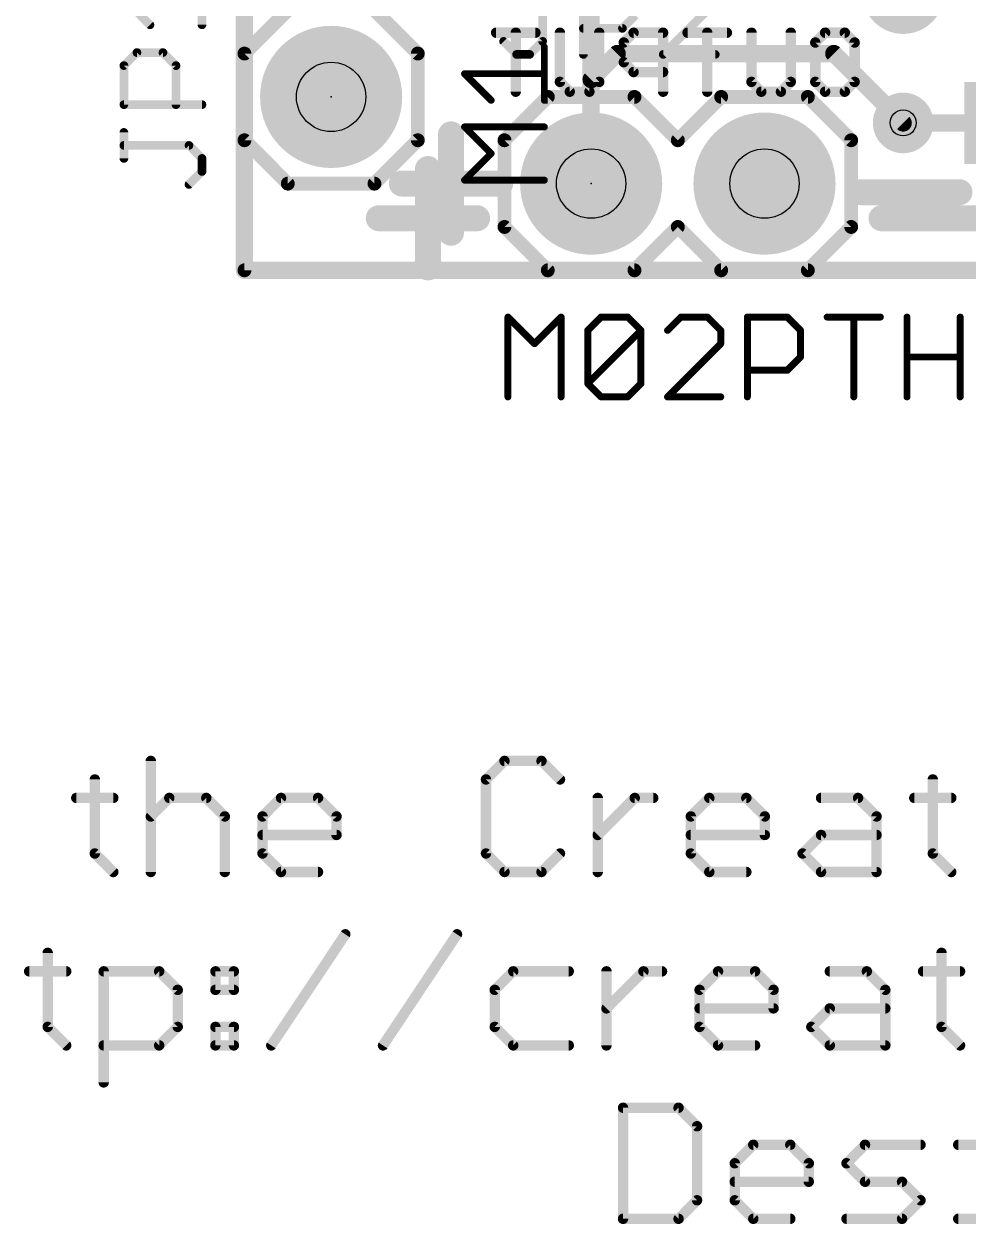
# Model space of a CAD drawing. Extents: x -26 to 81, y -15 to 33.
# Drawn here: x -3.23 to 10.6, y -13.97 to 3.61 of the extents above; entities that cross this region are included whole.
import ezdxf

# ---------------------------------------------------------------- set-up
doc = ezdxf.new("R2010")
doc.units = 0
for name, color, linetype in [('1', 12, 'CONTINUOUS'), ('16', 132, 'CONTINUOUS'), ('17', 110, 'CONTINUOUS'), ('18', 110, 'CONTINUOUS'), ('20', 53, 'CONTINUOUS'), ('21', 53, 'CONTINUOUS'), ('22', 53, 'CONTINUOUS'), ('23', 53, 'CONTINUOUS'), ('25', 253, 'CONTINUOUS'), ('27', 253, 'CONTINUOUS'), ('29', 253, 'CONTINUOUS'), ('30', 253, 'CONTINUOUS'), ('44', 253, 'CONTINUOUS'), ('51', 53, 'CONTINUOUS')]:
    doc.layers.add(name, color=color, linetype=linetype)

# ---------------------------------------------------------------- blocks, each defined once
blk = doc.blocks.new('PIE')
at = {"const_width": 0.5}
blk.add_lwpolyline([(0, -0.25, 1), (0, 0.25, 1), (0, -0.25)], format="xyb", dxfattribs=at)
blk = doc.blocks.new('RECT')
blk.add_solid([(-0.5, -0.5), (0.5, -0.5), (-0.5, 0.5), (0.5, 0.5)])
blk = doc.blocks.new('ROUNDP')
at = {"const_width": 0.5}
blk.add_lwpolyline([(0, -0.25, 1), (0, 0.25, 1), (0, -0.25)], format="xyb", dxfattribs=at)
blk = doc.blocks.new('ROUNDV')
at = {"const_width": 0.5}
blk.add_lwpolyline([(0, -0.25, 1), (0, 0.25, 1), (0, -0.25)], format="xyb", dxfattribs=at)

msp = doc.modelspace()

# ---------------------------------------------------------------- linework, layer by layer
at = {"layer": '1', "const_width": 0.254}
for points in [[(0, 0), (0, 16.256)], [(5.08, 5.0038), (5.08, 1.27)], [(11.175, 2.159), (9.652, 2.159)], [(17.78, 0), (0, 0)]]:
    msp.add_lwpolyline(points, dxfattribs=at)
at = {"layer": '1', "const_width": 0.127}
for points in [[(9.652, 2.2225, 1), (9.652, 2.0955)], [(5.0165, 1.27, 1), (5.1435, 1.27)], [(0, 0.0635, 1), (0, -0.0635)], [(-0.0635, 0, 1), (0.0635, 0)]]:
    msp.add_lwpolyline(points, format="xyb", dxfattribs=at)
at = {"layer": '16', "const_width": 0.254}
for points in [[(0, 0), (0, 16.51)], [(5.461, 3.175), (5.08, 2.794)], [(8.636, 3.175), (5.461, 3.175)], [(9.652, 2.159), (8.636, 3.175)], [(5.08, 2.794), (5.08, 1.27)], [(17.78, 0), (0, 0)]]:
    msp.add_lwpolyline(points, dxfattribs=at)
at = {"layer": '16', "const_width": 0.127}
for points in [[(5.461, 3.2385, 1), (5.461, 3.1115)], [(5.5059, 3.1301, 1), (5.4161, 3.2199)], [(8.6809, 3.2199, 1), (8.5911, 3.1301)], [(8.636, 3.1115, 1), (8.636, 3.2385)], [(5.1435, 2.794, 1), (5.0165, 2.794)], [(5.0351, 2.8389, 1), (5.1249, 2.7491)], [(9.6071, 2.1141, 1), (9.6969, 2.2039)], [(5.0165, 1.27, 1), (5.1435, 1.27)], [(0, 0.0635, 1), (0, -0.0635)], [(-0.0635, 0, 1), (0.0635, 0)]]:
    msp.add_lwpolyline(points, format="xyb", dxfattribs=at)
at = {"layer": '20', "const_width": 0.2032}
for points in [[(0, 33.02), (0, 0)], [(0, 0), (17.78, 0)]]:
    msp.add_lwpolyline(points, dxfattribs=at)
at = {"layer": '20', "const_width": 0.1016}
for points in [[(0, 0.0508, 1), (0, -0.0508)], [(-0.0508, 0, 1), (0.0508, 0)]]:
    msp.add_lwpolyline(points, format="xyb", dxfattribs=at)
at = {"layer": '21'}
for points, const_width in [([(0, 3.175), (0.635, 3.81)], 0.2032), ([(1.905, 3.81), (2.54, 3.175)], 0.2032), ([(0, 1.905), (0, 3.175)], 0.2032), ([(2.54, 3.175), (2.54, 1.905)], 0.2032), ([(4.445, 2.54), (3.81, 1.905)], 0.2032), ([(4.445, 2.54), (5.715, 2.54)], 0.2032), ([(5.715, 2.54), (6.35, 1.905)], 0.2032), ([(6.35, 1.905), (6.985, 2.54)], 0.2032), ([(6.985, 2.54), (8.255, 2.54)], 0.2032), ([(8.255, 2.54), (8.89, 1.905)], 0.2032), ([(0, 1.905), (0.635, 1.27)], 0.2032), ([(1.905, 1.27), (2.54, 1.905)], 0.2032), ([(3.81, 1.905), (3.81, 0.635)], 0.2032), ([(8.89, 1.905), (8.89, 0.635)], 0.2032), ([(2.6888, 1.4832), (2.6888, 0.0426)], 0.381), ([(0.635, 1.27), (1.905, 1.27)], 0.2032), ([(1.9685, 0.7629), (3.4091, 0.7629)], 0.381), ([(9.3345, 0.7629), (10.7751, 0.7629)], 0.381), ([(3.81, 0.635), (4.445, 0)], 0.2032), ([(6.35, 0.635), (5.715, 0)], 0.2032), ([(6.985, 0), (6.35, 0.635)], 0.2032), ([(8.89, 0.635), (8.255, 0)], 0.2032), ([(5.715, 0), (4.445, 0)], 0.2032), ([(8.255, 0), (6.985, 0)], 0.2032)]:
    msp.add_lwpolyline(points, dxfattribs=dict(at, const_width=const_width))
for points, const_width in [([(0.0508, 3.175, 1), (-0.0508, 3.175)], 0.1016), ([(-0.0359, 3.2109, 1), (0.0359, 3.1391)], 0.1016), ([(2.5908, 3.175, 1), (2.4892, 3.175)], 0.1016), ([(2.5041, 3.1391, 1), (2.5759, 3.2109)], 0.1016), ([(4.445, 2.5908, 1), (4.445, 2.4892)], 0.1016), ([(4.4809, 2.5041, 1), (4.4091, 2.5759)], 0.1016), ([(5.7509, 2.5759, 1), (5.6791, 2.5041)], 0.1016), ([(5.715, 2.4892, 1), (5.715, 2.5908)], 0.1016), ([(6.985, 2.5908, 1), (6.985, 2.4892)], 0.1016), ([(7.0209, 2.5041, 1), (6.9491, 2.5759)], 0.1016), ([(8.2909, 2.5759, 1), (8.2191, 2.5041)], 0.1016), ([(8.255, 2.4892, 1), (8.255, 2.5908)], 0.1016), ([(0.0359, 1.9409, 1), (-0.0359, 1.8691)], 0.1016), ([(-0.0508, 1.905, 1), (0.0508, 1.905)], 0.1016), ([(2.4892, 1.905, 1), (2.5908, 1.905)], 0.1016), ([(2.5759, 1.8691, 1), (2.5041, 1.9409)], 0.1016), ([(3.8608, 1.905, 1), (3.7592, 1.905)], 0.1016), ([(3.7741, 1.9409, 1), (3.8459, 1.8691)], 0.1016), ([(6.3141, 1.9409, 1), (6.3859, 1.8691)], 0.1016), ([(6.3141, 1.8691, 1), (6.3859, 1.9409)], 0.1016), ([(8.9408, 1.905, 1), (8.8392, 1.905)], 0.1016), ([(8.8541, 1.8691, 1), (8.9259, 1.9409)], 0.1016), ([(2.784, 1.4832, 1), (2.5935, 1.4832)], 0.1905), ([(0.635, 1.3208, 1), (0.635, 1.2192)], 0.1016), ([(0.5991, 1.2341, 1), (0.6709, 1.3059)], 0.1016), ([(1.8691, 1.3059, 1), (1.9409, 1.2341)], 0.1016), ([(1.905, 1.2192, 1), (1.905, 1.3208)], 0.1016), ([(1.9685, 0.8582, 1), (1.9685, 0.6677)], 0.1905), ([(3.4091, 0.6677, 1), (3.4091, 0.8582)], 0.1905), ([(9.3345, 0.8582, 1), (9.3345, 0.6677)], 0.1905), ([(3.8459, 0.6709, 1), (3.7741, 0.5991)], 0.1016), ([(6.3859, 0.6709, 1), (6.3141, 0.5991)], 0.1016), ([(6.3859, 0.5991, 1), (6.3141, 0.6709)], 0.1016), ([(8.9259, 0.5991, 1), (8.8541, 0.6709)], 0.1016), ([(3.7592, 0.635, 1), (3.8608, 0.635)], 0.1016), ([(8.8392, 0.635, 1), (8.9408, 0.635)], 0.1016), ([(2.5935, 0.0426, 1), (2.784, 0.0426)], 0.1905), ([(4.445, 0.0508, 1), (4.445, -0.0508)], 0.1016), ([(4.4091, -0.0359, 1), (4.4809, 0.0359)], 0.1016), ([(5.6791, 0.0359, 1), (5.7509, -0.0359)], 0.1016), ([(5.715, -0.0508, 1), (5.715, 0.0508)], 0.1016), ([(6.985, 0.0508, 1), (6.985, -0.0508)], 0.1016), ([(6.9491, -0.0359, 1), (7.0209, 0.0359)], 0.1016), ([(8.2191, 0.0359, 1), (8.2909, -0.0359)], 0.1016), ([(8.255, -0.0508, 1), (8.255, 0.0508)], 0.1016)]:
    msp.add_lwpolyline(points, format="xyb", dxfattribs=dict(at, const_width=const_width))
at = {"layer": '22'}
for points, const_width in [([(4.2632, 3.4805), (3.687, 3.4805)], 0.1524), ([(3.9751, 2.6162), (3.9751, 3.4805)], 0.1524), ([(4.6225, 2.7603), (4.6225, 3.4805)], 0.1524), ([(5.1987, 3.4805), (5.1987, 2.7603)], 0.1524), ([(5.7021, 3.4805), (5.558, 3.3365)], 0.1524), ([(6.1342, 3.4805), (5.7021, 3.4805)], 0.1524), ([(6.1342, 2.6162), (6.1342, 3.4805)], 0.1524), ([(7.0698, 3.4805), (6.4935, 3.4805)], 0.1524), ([(6.7816, 2.6162), (6.7816, 3.4805)], 0.1524), ([(7.4291, 2.7603), (7.4291, 3.4805)], 0.1524), ([(8.0053, 3.4805), (8.0053, 2.7603)], 0.1524), ([(8.3646, 3.3365), (8.5086, 3.4805)], 0.1524), ([(8.5086, 3.4805), (8.7967, 3.4805)], 0.1524), ([(8.7967, 3.4805), (8.9408, 3.3365)], 0.1524), ([(5.558, 3.3365), (5.558, 3.0484)], 0.1524), ([(8.3646, 2.7603), (8.3646, 3.3365)], 0.1524), ([(8.9408, 3.3365), (8.9408, 2.7603)], 0.1524), ([(5.558, 3.0484), (5.7021, 2.9043)], 0.1524), ([(4.7666, 2.6162), (4.6225, 2.7603)], 0.1524), ([(5.1987, 2.7603), (5.0547, 2.6162)], 0.1524), ([(5.7021, 2.9043), (6.1342, 2.9043)], 0.1524), ([(7.5731, 2.6162), (7.4291, 2.7603)], 0.1524), ([(8.0053, 2.7603), (7.8612, 2.6162)], 0.1524), ([(8.5086, 2.6162), (8.3646, 2.7603)], 0.1524), ([(8.9408, 2.7603), (8.7967, 2.6162)], 0.1524), ([(5.0547, 2.6162), (4.7666, 2.6162)], 0.1524), ([(7.8612, 2.6162), (7.5731, 2.6162)], 0.1524), ([(8.7967, 2.6162), (8.5086, 2.6162)], 0.1524), ([(3.0262, 1.9912), (3.0262, 0.5506)], 0.381), ([(3.7465, 1.2709), (2.3059, 1.2709)], 0.381), ([(10.4775, 1.1439), (9.0369, 1.1439)], 0.381)]:
    msp.add_lwpolyline(points, dxfattribs=dict(at, const_width=const_width))
for points, const_width in [([(3.687, 3.5186, 1), (3.687, 3.4424)], 0.0762), ([(4.0132, 3.4805, 1), (3.937, 3.4805)], 0.0762), ([(4.2632, 3.4424, 1), (4.2632, 3.5186)], 0.0762), ([(4.6606, 3.4805, 1), (4.5844, 3.4805)], 0.0762), ([(5.2368, 3.4805, 1), (5.1606, 3.4805)], 0.0762), ([(5.7021, 3.5186, 1), (5.7021, 3.4424)], 0.0762), ([(5.729, 3.4536, 1), (5.6751, 3.5075)], 0.0762), ([(6.1723, 3.4805, 1), (6.0961, 3.4805)], 0.0762), ([(6.1342, 3.4424, 1), (6.1342, 3.5186)], 0.0762), ([(6.4935, 3.5186, 1), (6.4935, 3.4424)], 0.0762), ([(6.8197, 3.4805, 1), (6.7435, 3.4805)], 0.0762), ([(7.0698, 3.4424, 1), (7.0698, 3.5186)], 0.0762), ([(7.4672, 3.4805, 1), (7.391, 3.4805)], 0.0762), ([(8.0434, 3.4805, 1), (7.9672, 3.4805)], 0.0762), ([(8.5086, 3.5186, 1), (8.5086, 3.4424)], 0.0762), ([(8.5356, 3.4536, 1), (8.4817, 3.5075)], 0.0762), ([(8.8237, 3.5075, 1), (8.7698, 3.4536)], 0.0762), ([(8.7967, 3.4424, 1), (8.7967, 3.5186)], 0.0762), ([(5.5961, 3.3365, 1), (5.5199, 3.3365)], 0.0762), ([(5.5311, 3.3634, 1), (5.585, 3.3095)], 0.0762), ([(8.3376, 3.3634, 1), (8.3915, 3.3095)], 0.0762), ([(8.4027, 3.3365, 1), (8.3265, 3.3365)], 0.0762), ([(8.9789, 3.3365, 1), (8.9027, 3.3365)], 0.0762), ([(8.9139, 3.3095, 1), (8.9677, 3.3634)], 0.0762), ([(5.585, 3.0753, 1), (5.5311, 3.0214)], 0.0762), ([(5.5199, 3.0484, 1), (5.5961, 3.0484)], 0.0762), ([(4.6494, 2.7872, 1), (4.5956, 2.7333)], 0.0762), ([(5.2257, 2.7333, 1), (5.1718, 2.7872)], 0.0762), ([(5.7021, 2.9424, 1), (5.7021, 2.8662)], 0.0762), ([(5.6751, 2.8774, 1), (5.729, 2.9313)], 0.0762), ([(6.1342, 2.8662, 1), (6.1342, 2.9424)], 0.0762), ([(7.456, 2.7872, 1), (7.4021, 2.7333)], 0.0762), ([(8.0322, 2.7333, 1), (7.9783, 2.7872)], 0.0762), ([(8.3915, 2.7872, 1), (8.3376, 2.7333)], 0.0762), ([(8.9677, 2.7333, 1), (8.9139, 2.7872)], 0.0762), ([(3.937, 2.6162, 1), (4.0132, 2.6162)], 0.0762), ([(4.5844, 2.7603, 1), (4.6606, 2.7603)], 0.0762), ([(4.7666, 2.6543, 1), (4.7666, 2.5781)], 0.0762), ([(4.7396, 2.5893, 1), (4.7935, 2.6431)], 0.0762), ([(5.0277, 2.6431, 1), (5.0816, 2.5893)], 0.0762), ([(5.0547, 2.5781, 1), (5.0547, 2.6543)], 0.0762), ([(5.1606, 2.7603, 1), (5.2368, 2.7603)], 0.0762), ([(6.0961, 2.6162, 1), (6.1723, 2.6162)], 0.0762), ([(6.7435, 2.6162, 1), (6.8197, 2.6162)], 0.0762), ([(7.391, 2.7603, 1), (7.4672, 2.7603)], 0.0762), ([(7.5731, 2.6543, 1), (7.5731, 2.5781)], 0.0762), ([(7.5462, 2.5893, 1), (7.6001, 2.6431)], 0.0762), ([(7.8343, 2.6431, 1), (7.8882, 2.5893)], 0.0762), ([(7.8612, 2.5781, 1), (7.8612, 2.6543)], 0.0762), ([(7.9672, 2.7603, 1), (8.0434, 2.7603)], 0.0762), ([(8.3265, 2.7603, 1), (8.4027, 2.7603)], 0.0762), ([(8.5086, 2.6543, 1), (8.5086, 2.5781)], 0.0762), ([(8.4817, 2.5893, 1), (8.5356, 2.6431)], 0.0762), ([(8.7698, 2.6431, 1), (8.8237, 2.5893)], 0.0762), ([(8.7967, 2.5781, 1), (8.7967, 2.6543)], 0.0762), ([(8.9027, 2.7603, 1), (8.9789, 2.7603)], 0.0762), ([(3.1215, 1.9912, 1), (2.931, 1.9912)], 0.1905), ([(2.3059, 1.3662, 1), (2.3059, 1.1757)], 0.1905), ([(3.7465, 1.1757, 1), (3.7465, 1.3662)], 0.1905), ([(9.0369, 1.2392, 1), (9.0369, 1.0487)], 0.1905), ([(10.4775, 1.0487, 1), (10.4775, 1.2392)], 0.1905), ([(2.931, 0.5506, 1), (3.1215, 0.5506)], 0.1905)]:
    msp.add_lwpolyline(points, format="xyb", dxfattribs=dict(at, const_width=const_width))
at = {"layer": '23'}
for p in [(1.27, 2.54), (5.08, 1.27)]:
    msp.add_point(p, dxfattribs=at)
at = {"layer": '25', "const_width": 0.127}
for points in [[(-0.6223, 3.5961), (-0.6223, 4.3587)], [(4.3693, 3.353), (4.3693, 4.3063)], [(4.9667, 3.1623), (4.9667, 4.3063)], [(-1.385, 3.5961), (-1.7663, 3.9774)], [(6.1361, 3.1623), (6.8987, 3.925)], [(5.7293, 3.7343), (5.5387, 3.5436)], [(5.5387, 3.5436), (4.9667, 3.5436)], [(3.7973, 3.353), (3.988, 3.1623)], [(4.1786, 3.1623), (4.3693, 3.353)], [(-1.7663, 2.9987), (-1.5756, 3.1893)], [(-1.5756, 3.1893), (-1.1943, 3.1893)], [(-1.1943, 3.1893), (-1.0036, 2.9987)], [(3.988, 3.1623), (4.1786, 3.1623)], [(6.8987, 3.1623), (6.1361, 3.1623)], [(-1.7663, 2.4267), (-1.7663, 2.9987)], [(-1.0036, 2.9987), (-1.0036, 2.4267)], [(-0.6223, 2.4267), (-1.7663, 2.4267)], [(-1.7663, 1.6386), (-1.7663, 2.02)], [(-0.813, 1.8293), (-1.7663, 1.8293)], [(-0.6223, 1.6386), (-0.813, 1.8293)], [(-0.6223, 1.448), (-0.6223, 1.6386)], [(-0.813, 1.2573), (-0.6223, 1.448)]]:
    msp.add_lwpolyline(points, dxfattribs=at)
at = {"layer": '25', "const_width": 0.0635}
for points in [[(-1.4074, 3.5736, 1), (-1.3625, 3.6185)], [(-0.6541, 3.5961, 1), (-0.5906, 3.5961)], [(4.9667, 3.5754, 1), (4.9667, 3.5119)], [(5.5162, 3.5661, 1), (5.5611, 3.5212)], [(5.5387, 3.5119, 1), (5.5387, 3.5754)], [(3.8198, 3.3754, 1), (3.7748, 3.3305)], [(4.3375, 3.353, 1), (4.401, 3.353)], [(4.3917, 3.3305, 1), (4.3468, 3.3754)], [(-1.5756, 3.2211, 1), (-1.5756, 3.1576)], [(-1.5532, 3.1669, 1), (-1.5981, 3.2118)], [(-1.1718, 3.2118, 1), (-1.2167, 3.1669)], [(-1.1943, 3.1576, 1), (-1.1943, 3.2211)], [(3.988, 3.1941, 1), (3.988, 3.1305)], [(3.9655, 3.1398, 1), (4.0104, 3.1848)], [(4.1562, 3.1848, 1), (4.2011, 3.1398)], [(4.1786, 3.1305, 1), (4.1786, 3.1941)], [(4.9349, 3.1623, 1), (4.9984, 3.1623)], [(6.1136, 3.1848, 1), (6.1585, 3.1398)], [(6.1361, 3.1941, 1), (6.1361, 3.1305)], [(6.8987, 3.1305, 1), (6.8987, 3.1941)], [(-1.7345, 2.9987, 1), (-1.798, 2.9987)], [(-1.7887, 3.0211, 1), (-1.7438, 2.9762)], [(-0.9719, 2.9987, 1), (-1.0354, 2.9987)], [(-1.0261, 2.9762, 1), (-0.9812, 3.0211)], [(-1.7663, 2.4584, 1), (-1.7663, 2.3949)], [(-0.6223, 2.3949, 1), (-0.6223, 2.4584)], [(-1.798, 2.4267, 1), (-1.7345, 2.4267)], [(-1.0354, 2.4267, 1), (-0.9719, 2.4267)], [(-1.7345, 2.02, 1), (-1.798, 2.02)], [(-1.7663, 1.861, 1), (-1.7663, 1.7975)], [(-0.7905, 1.8517, 1), (-0.8354, 1.8068)], [(-0.813, 1.7975, 1), (-0.813, 1.861)], [(-1.798, 1.6386, 1), (-1.7345, 1.6386)], [(-0.5906, 1.6386, 1), (-0.6541, 1.6386)], [(-0.6448, 1.6162, 1), (-0.5998, 1.6611)], [(-0.6541, 1.448, 1), (-0.5906, 1.448)], [(-0.5998, 1.4255, 1), (-0.6448, 1.4704)], [(-0.8354, 1.2798, 1), (-0.7905, 1.2348)]]:
    msp.add_lwpolyline(points, format="xyb", dxfattribs=at)
at = {"layer": '27', "const_width": 0.1016}
for points in [[(4.3942, 2.4902), (4.3942, 3.2698)], [(3.6146, 2.4902), (3.2248, 2.88)], [(3.2248, 2.88), (4.3942, 2.88)], [(3.6146, 1.7106), (3.2248, 2.1004)], [(3.2248, 2.1004), (4.3942, 2.1004)], [(3.2248, 1.3208), (3.6146, 1.7106)], [(4.3942, 1.3208), (3.2248, 1.3208)], [(3.8608, -1.8542), (3.8608, -0.6848)], [(3.8608, -0.6848), (4.2506, -1.0746)], [(4.2506, -1.0746), (4.6404, -0.6848)], [(4.6404, -0.6848), (4.6404, -1.8542)], [(5.0302, -0.8797), (5.2251, -0.6848)], [(5.2251, -0.6848), (5.6149, -0.6848)], [(5.6149, -0.6848), (5.8098, -0.8797)], [(6.3945, -0.6848), (6.1996, -0.8797)], [(6.7843, -0.6848), (6.3945, -0.6848)], [(6.9792, -0.8797), (6.7843, -0.6848)], [(7.369, -1.8542), (7.369, -0.6848)], [(7.369, -0.6848), (7.9537, -0.6848)], [(7.9537, -0.6848), (8.1486, -0.8797)], [(8.5384, -0.6848), (9.318, -0.6848)], [(8.9282, -1.8542), (8.9282, -0.6848)], [(9.7078, -1.8542), (9.7078, -0.6848)], [(10.4874, -0.6848), (10.4874, -1.8542)], [(5.0302, -1.6593), (5.0302, -0.8797)], [(5.0302, -1.6593), (5.8098, -0.8797)], [(5.8098, -0.8797), (5.8098, -1.6593)], [(6.9792, -1.0746), (6.9792, -0.8797)], [(8.1486, -0.8797), (8.1486, -1.2695)], [(6.1996, -1.8542), (6.9792, -1.0746)], [(8.1486, -1.2695), (7.9537, -1.4644)], [(9.7078, -1.2695), (10.4874, -1.2695)], [(7.9537, -1.4644), (7.369, -1.4644)], [(5.2251, -1.8542), (5.0302, -1.6593)], [(5.8098, -1.6593), (5.6149, -1.8542)], [(5.6149, -1.8542), (5.2251, -1.8542)], [(6.9792, -1.8542), (6.1996, -1.8542)]]:
    msp.add_lwpolyline(points, dxfattribs=at)
at = {"layer": '27', "const_width": 0.0508}
for points in [[(4.4196, 3.2698, 1), (4.3688, 3.2698)], [(3.2428, 2.898, 1), (3.2068, 2.862)], [(3.2248, 2.9054, 1), (3.2248, 2.8546)], [(4.3942, 2.8546, 1), (4.3942, 2.9054)], [(3.5966, 2.4722, 1), (3.6326, 2.5082)], [(4.3688, 2.4902, 1), (4.4196, 2.4902)], [(3.2428, 2.1184, 1), (3.2068, 2.0824)], [(3.2248, 2.1258, 1), (3.2248, 2.075)], [(4.3942, 2.075, 1), (4.3942, 2.1258)], [(3.6326, 1.6926, 1), (3.5966, 1.7286)], [(3.5966, 1.6926, 1), (3.6326, 1.7286)], [(3.2068, 1.3388, 1), (3.2428, 1.3028)], [(3.2248, 1.3462, 1), (3.2248, 1.2954)], [(4.3942, 1.2954, 1), (4.3942, 1.3462)], [(3.8788, -0.6668, 1), (3.8428, -0.7028)], [(3.8862, -0.6848, 1), (3.8354, -0.6848)], [(4.6658, -0.6848, 1), (4.615, -0.6848)], [(4.6584, -0.7028, 1), (4.6224, -0.6668)], [(5.2251, -0.6594, 1), (5.2251, -0.7102)], [(5.2431, -0.7028, 1), (5.2071, -0.6668)], [(5.6329, -0.6668, 1), (5.5969, -0.7028)], [(5.6149, -0.7102, 1), (5.6149, -0.6594)], [(6.3945, -0.6594, 1), (6.3945, -0.7102)], [(6.4125, -0.7028, 1), (6.3765, -0.6668)], [(6.8023, -0.6668, 1), (6.7663, -0.7028)], [(6.7843, -0.7102, 1), (6.7843, -0.6594)], [(7.3944, -0.6848, 1), (7.3436, -0.6848)], [(7.369, -0.6594, 1), (7.369, -0.7102)], [(7.9716, -0.6668, 1), (7.9357, -0.7028)], [(7.9537, -0.7102, 1), (7.9537, -0.6594)], [(8.5384, -0.6594, 1), (8.5384, -0.7102)], [(8.9536, -0.6848, 1), (8.9028, -0.6848)], [(9.318, -0.7102, 1), (9.318, -0.6594)], [(9.7332, -0.6848, 1), (9.6824, -0.6848)], [(10.5128, -0.6848, 1), (10.462, -0.6848)], [(5.0122, -0.8617, 1), (5.0482, -0.8977)], [(5.0556, -0.8797, 1), (5.0048, -0.8797)], [(5.8352, -0.8797, 1), (5.7844, -0.8797)], [(5.8278, -0.8977, 1), (5.7918, -0.8617)], [(5.7918, -0.8977, 1), (5.8278, -0.8617)], [(6.1816, -0.8617, 1), (6.2176, -0.8977)], [(7.0046, -0.8797, 1), (6.9538, -0.8797)], [(6.9612, -0.8977, 1), (6.9972, -0.8617)], [(8.174, -0.8797, 1), (8.1232, -0.8797)], [(8.1306, -0.8977, 1), (8.1665, -0.8617)], [(4.2326, -1.0566, 1), (4.2686, -1.0926)], [(4.2326, -1.0926, 1), (4.2686, -1.0566)], [(6.9538, -1.0746, 1), (7.0046, -1.0746)], [(6.9972, -1.0926, 1), (6.9612, -1.0566)], [(8.1665, -1.2875, 1), (8.1306, -1.2515)], [(9.7078, -1.2441, 1), (9.7078, -1.2949)], [(10.4874, -1.2949, 1), (10.4874, -1.2441)], [(8.1232, -1.2695, 1), (8.174, -1.2695)], [(7.369, -1.439, 1), (7.369, -1.4898)], [(7.9357, -1.4464, 1), (7.9716, -1.4824)], [(7.9537, -1.4898, 1), (7.9537, -1.439)], [(5.0482, -1.6413, 1), (5.0122, -1.6773)], [(5.0122, -1.6413, 1), (5.0482, -1.6773)], [(5.0048, -1.6593, 1), (5.0556, -1.6593)], [(5.7844, -1.6593, 1), (5.8352, -1.6593)], [(5.8278, -1.6773, 1), (5.7918, -1.6413)], [(3.8354, -1.8542, 1), (3.8862, -1.8542)], [(4.615, -1.8542, 1), (4.6658, -1.8542)], [(5.2251, -1.8288, 1), (5.2251, -1.8796)], [(5.2071, -1.8722, 1), (5.2431, -1.8362)], [(5.5969, -1.8362, 1), (5.6329, -1.8722)], [(5.6149, -1.8796, 1), (5.6149, -1.8288)], [(6.1816, -1.8362, 1), (6.2176, -1.8722)], [(6.1996, -1.8288, 1), (6.1996, -1.8796)], [(6.9792, -1.8796, 1), (6.9792, -1.8288)], [(7.3436, -1.8542, 1), (7.3944, -1.8542)], [(8.9028, -1.8542, 1), (8.9536, -1.8542)], [(9.6824, -1.8542, 1), (9.7332, -1.8542)], [(10.462, -1.8542, 1), (10.5128, -1.8542)]]:
    msp.add_lwpolyline(points, format="xyb", dxfattribs=at)
at = {"layer": '44'}
for centre, radius in [((1.27, 2.54), 0.508), ((9.652, 2.159), 0.1905), ((5.08, 1.27), 0.508), ((7.62, 1.27), 0.508)]:
    msp.add_circle(centre, radius, dxfattribs=at)
at = {"layer": '51', "const_width": 0.1524}
for points in [[(-1.3725, -7.1868), (-1.3725, -8.8138)], [(3.8101, -7.1868), (3.5389, -7.458)], [(4.3524, -7.1868), (3.8101, -7.1868)], [(4.6236, -7.458), (4.3524, -7.1868)], [(-2.1928, -7.458), (-2.1928, -8.5426)], [(3.5389, -7.458), (3.5389, -8.5426)], [(10.0859, -7.458), (10.0859, -8.5426)], [(-2.464, -7.7291), (-1.9217, -7.7291)], [(-1.3725, -8.0003), (-1.1014, -7.7291)], [(-1.1014, -7.7291), (-0.559, -7.7291)], [(-0.559, -7.7291), (-0.2879, -8.0003)], [(0.2646, -8.0003), (0.5358, -7.7291)], [(0.5358, -7.7291), (1.0781, -7.7291)], [(1.0781, -7.7291), (1.3493, -8.0003)], [(5.1761, -8.8138), (5.1761, -7.7291)], [(5.1761, -8.2715), (5.7184, -7.7291)], [(5.7184, -7.7291), (5.9896, -7.7291)], [(6.5404, -8.0003), (6.8115, -7.7291)], [(6.8115, -7.7291), (7.3539, -7.7291)], [(7.3539, -7.7291), (7.625, -8.0003)], [(8.4487, -7.7291), (8.991, -7.7291)], [(8.991, -7.7291), (9.2622, -8.0003)], [(9.8147, -7.7291), (10.357, -7.7291)], [(-0.2879, -8.0003), (-0.2879, -8.8138)], [(0.2646, -8.5426), (0.2646, -8.0003)], [(1.3493, -8.0003), (1.3493, -8.2715)], [(6.5404, -8.5426), (6.5404, -8.0003)], [(7.625, -8.0003), (7.625, -8.2715)], [(9.2622, -8.0003), (9.2622, -8.8138)], [(1.3493, -8.2715), (0.2646, -8.2715)], [(7.625, -8.2715), (6.5404, -8.2715)], [(8.1775, -8.5426), (8.4487, -8.2715)], [(8.4487, -8.2715), (9.2622, -8.2715)], [(-2.1928, -8.5426), (-1.9217, -8.8138)], [(0.5358, -8.8138), (0.2646, -8.5426)], [(3.5389, -8.5426), (3.8101, -8.8138)], [(4.3524, -8.8138), (4.6236, -8.5426)], [(6.8115, -8.8138), (6.5404, -8.5426)], [(8.4487, -8.8138), (8.1775, -8.5426)], [(10.0859, -8.5426), (10.357, -8.8138)], [(1.0781, -8.8138), (0.5358, -8.8138)], [(3.8101, -8.8138), (4.3524, -8.8138)], [(7.3539, -8.8138), (6.8115, -8.8138)], [(9.2622, -8.8138), (8.4487, -8.8138)], [(0.393, -11.3538), (1.4777, -9.7268)], [(2.0302, -11.3538), (3.1148, -9.7268)], [(-2.883, -9.998), (-2.883, -11.0826)], [(10.2143, -9.998), (10.2143, -11.0826)], [(-3.1542, -10.2691), (-2.6118, -10.2691)], [(-2.0627, -11.8961), (-2.0627, -10.2691)], [(-2.0627, -10.2691), (-1.2492, -10.2691)], [(-1.2492, -10.2691), (-0.9781, -10.5403)], [(-0.4256, -10.2691), (-0.1544, -10.2691)], [(-0.4256, -10.5403), (-0.4256, -10.2691)], [(-0.1544, -10.2691), (-0.1544, -10.5403)], [(3.9385, -10.2691), (3.6673, -10.5403)], [(4.752, -10.2691), (3.9385, -10.2691)], [(5.3045, -11.3538), (5.3045, -10.2691)], [(5.3045, -10.8115), (5.8468, -10.2691)], [(5.8468, -10.2691), (6.118, -10.2691)], [(6.6688, -10.5403), (6.94, -10.2691)], [(6.94, -10.2691), (7.4823, -10.2691)], [(7.4823, -10.2691), (7.7534, -10.5403)], [(8.5771, -10.2691), (9.1194, -10.2691)], [(9.1194, -10.2691), (9.3906, -10.5403)], [(9.9431, -10.2691), (10.4854, -10.2691)], [(-0.9781, -10.5403), (-0.9781, -11.0826)], [(-0.1544, -10.5403), (-0.4256, -10.5403)], [(3.6673, -10.5403), (3.6673, -11.0826)], [(6.6688, -11.0826), (6.6688, -10.5403)], [(7.7534, -10.5403), (7.7534, -10.8115)], [(9.3906, -10.5403), (9.3906, -11.3538)], [(7.7534, -10.8115), (6.6688, -10.8115)], [(8.3059, -11.0826), (8.5771, -10.8115)], [(8.5771, -10.8115), (9.3906, -10.8115)], [(-2.883, -11.0826), (-2.6118, -11.3538)], [(-0.9781, -11.0826), (-1.2492, -11.3538)], [(-0.4256, -11.0826), (-0.1544, -11.0826)], [(-0.4256, -11.3538), (-0.4256, -11.0826)], [(-0.1544, -11.0826), (-0.1544, -11.3538)], [(3.6673, -11.0826), (3.9385, -11.3538)], [(6.94, -11.3538), (6.6688, -11.0826)], [(8.5771, -11.3538), (8.3059, -11.0826)], [(10.2143, -11.0826), (10.4854, -11.3538)], [(-1.2492, -11.3538), (-2.0627, -11.3538)], [(-0.1544, -11.3538), (-0.4256, -11.3538)], [(3.9385, -11.3538), (4.752, -11.3538)], [(7.4823, -11.3538), (6.94, -11.3538)], [(9.3906, -11.3538), (8.5771, -11.3538)], [(5.5473, -12.2668), (5.5473, -13.8938)], [(6.3608, -12.2668), (5.5473, -12.2668)], [(6.6319, -12.538), (6.3608, -12.2668)], [(6.6319, -13.6226), (6.6319, -12.538)], [(7.1844, -13.0803), (7.4556, -12.8091)], [(7.4556, -12.8091), (7.9979, -12.8091)], [(7.9979, -12.8091), (8.2691, -13.0803)], [(8.8216, -13.0803), (9.0927, -12.8091)], [(9.0927, -12.8091), (9.9062, -12.8091)], [(10.4587, -12.8091), (10.7299, -12.8091)], [(7.1844, -13.6226), (7.1844, -13.0803)], [(8.2691, -13.0803), (8.2691, -13.3515)], [(9.0927, -13.3515), (8.8216, -13.0803)], [(8.2691, -13.3515), (7.1844, -13.3515)], [(9.6351, -13.3515), (9.0927, -13.3515)], [(9.9062, -13.6226), (9.6351, -13.3515)], [(6.3608, -13.8938), (6.6319, -13.6226)], [(7.4556, -13.8938), (7.1844, -13.6226)], [(9.6351, -13.8938), (9.9062, -13.6226)], [(5.5473, -13.8938), (6.3608, -13.8938)], [(7.9979, -13.8938), (7.4556, -13.8938)], [(8.8216, -13.8938), (9.6351, -13.8938)], [(10.4587, -13.8938), (11.0011, -13.8938)]]:
    msp.add_lwpolyline(points, dxfattribs=at)
at = {"layer": '51', "const_width": 0.0762}
for points in [[(-1.3344, -7.1868, 1), (-1.4106, -7.1868)], [(3.8101, -7.1487, 1), (3.8101, -7.2249)], [(3.837, -7.2138, 1), (3.7831, -7.1599)], [(4.3794, -7.1599, 1), (4.3255, -7.2138)], [(4.3524, -7.2249, 1), (4.3524, -7.1487)], [(-2.1547, -7.458, 1), (-2.2309, -7.458)], [(3.577, -7.458, 1), (3.5008, -7.458)], [(10.124, -7.458, 1), (10.0478, -7.458)], [(3.512, -7.431, 1), (3.5659, -7.4849)], [(4.5966, -7.4849, 1), (4.6505, -7.431)], [(-2.464, -7.691, 1), (-2.464, -7.7672)], [(-1.9217, -7.7672, 1), (-1.9217, -7.691)], [(-1.1014, -7.691, 1), (-1.1014, -7.7672)], [(-1.0744, -7.7561, 1), (-1.1283, -7.7022)], [(-0.5321, -7.7022, 1), (-0.586, -7.7561)], [(-0.559, -7.7672, 1), (-0.559, -7.691)], [(0.5358, -7.691, 1), (0.5358, -7.7672)], [(0.5627, -7.7561, 1), (0.5088, -7.7022)], [(1.1051, -7.7022, 1), (1.0512, -7.7561)], [(1.0781, -7.7672, 1), (1.0781, -7.691)], [(5.2142, -7.7291, 1), (5.138, -7.7291)], [(5.7184, -7.691, 1), (5.7184, -7.7672)], [(5.7454, -7.7561, 1), (5.6915, -7.7022)], [(5.9896, -7.7672, 1), (5.9896, -7.691)], [(6.8115, -7.691, 1), (6.8115, -7.7672)], [(6.8385, -7.7561, 1), (6.7846, -7.7022)], [(7.3808, -7.7022, 1), (7.3269, -7.7561)], [(7.3539, -7.7672, 1), (7.3539, -7.691)], [(8.4487, -7.691, 1), (8.4487, -7.7672)], [(9.018, -7.7022, 1), (8.9641, -7.7561)], [(8.991, -7.7672, 1), (8.991, -7.691)], [(9.8147, -7.691, 1), (9.8147, -7.7672)], [(10.357, -7.7672, 1), (10.357, -7.691)], [(-1.3995, -7.9734, 1), (-1.3456, -8.0272)], [(-0.2498, -8.0003, 1), (-0.326, -8.0003)], [(-0.3148, -8.0272, 1), (-0.2609, -7.9734)], [(0.3027, -8.0003, 1), (0.2265, -8.0003)], [(0.2377, -7.9734, 1), (0.2916, -8.0272)], [(1.3874, -8.0003, 1), (1.3112, -8.0003)], [(1.3223, -8.0272, 1), (1.3762, -7.9734)], [(6.5785, -8.0003, 1), (6.5023, -8.0003)], [(6.5134, -7.9734, 1), (6.5673, -8.0272)], [(7.6631, -8.0003, 1), (7.5869, -8.0003)], [(7.5981, -8.0272, 1), (7.652, -7.9734)], [(9.3003, -8.0003, 1), (9.2241, -8.0003)], [(9.2353, -8.0272, 1), (9.2891, -7.9734)], [(0.2646, -8.2334, 1), (0.2646, -8.3096)], [(1.3112, -8.2715, 1), (1.3874, -8.2715)], [(1.3493, -8.3096, 1), (1.3493, -8.2334)], [(5.1491, -8.2445, 1), (5.203, -8.2984)], [(6.5404, -8.2334, 1), (6.5404, -8.3096)], [(7.5869, -8.2715, 1), (7.6631, -8.2715)], [(7.625, -8.3096, 1), (7.625, -8.2334)], [(8.4487, -8.2334, 1), (8.4487, -8.3096)], [(8.4756, -8.2984, 1), (8.4218, -8.2445)], [(9.2622, -8.3096, 1), (9.2622, -8.2334)], [(-2.1659, -8.5157, 1), (-2.2198, -8.5696)], [(-2.2309, -8.5426, 1), (-2.1547, -8.5426)], [(0.2916, -8.5157, 1), (0.2377, -8.5696)], [(0.2265, -8.5426, 1), (0.3027, -8.5426)], [(3.5659, -8.5157, 1), (3.512, -8.5696)], [(3.5008, -8.5426, 1), (3.577, -8.5426)], [(4.6505, -8.5696, 1), (4.5966, -8.5157)], [(6.5673, -8.5157, 1), (6.5134, -8.5696)], [(6.5023, -8.5426, 1), (6.5785, -8.5426)], [(8.2045, -8.5157, 1), (8.1506, -8.5696)], [(8.1506, -8.5157, 1), (8.2045, -8.5696)], [(10.1128, -8.5157, 1), (10.0589, -8.5696)], [(10.0478, -8.5426, 1), (10.124, -8.5426)], [(-1.9486, -8.8407, 1), (-1.8947, -8.7869)], [(-1.4106, -8.8138, 1), (-1.3344, -8.8138)], [(-0.326, -8.8138, 1), (-0.2498, -8.8138)], [(0.5358, -8.7757, 1), (0.5358, -8.8519)], [(0.5088, -8.8407, 1), (0.5627, -8.7869)], [(1.0781, -8.8519, 1), (1.0781, -8.7757)], [(3.8101, -8.7757, 1), (3.8101, -8.8519)], [(3.7831, -8.8407, 1), (3.837, -8.7869)], [(4.3255, -8.7869, 1), (4.3794, -8.8407)], [(4.3524, -8.8519, 1), (4.3524, -8.7757)], [(5.138, -8.8138, 1), (5.2142, -8.8138)], [(6.8115, -8.7757, 1), (6.8115, -8.8519)], [(6.7846, -8.8407, 1), (6.8385, -8.7869)], [(7.3539, -8.8519, 1), (7.3539, -8.7757)], [(8.4487, -8.7757, 1), (8.4487, -8.8519)], [(8.4218, -8.8407, 1), (8.4756, -8.7869)], [(9.2241, -8.8138, 1), (9.3003, -8.8138)], [(9.2622, -8.8519, 1), (9.2622, -8.7757)], [(10.3301, -8.8407, 1), (10.384, -8.7869)], [(1.5094, -9.7479, 1), (1.446, -9.7057)], [(3.1465, -9.7479, 1), (3.0831, -9.7057)], [(-2.8449, -9.998, 1), (-2.9211, -9.998)], [(10.2524, -9.998, 1), (10.1762, -9.998)], [(-3.1542, -10.231, 1), (-3.1542, -10.3072)], [(-2.6118, -10.3072, 1), (-2.6118, -10.231)], [(-2.0246, -10.2691, 1), (-2.1008, -10.2691)], [(-2.0627, -10.231, 1), (-2.0627, -10.3072)], [(-1.2223, -10.2422, 1), (-1.2762, -10.2961)], [(-1.2492, -10.3072, 1), (-1.2492, -10.231)], [(-0.4256, -10.231, 1), (-0.4256, -10.3072)], [(-0.3875, -10.2691, 1), (-0.4637, -10.2691)], [(-0.1163, -10.2691, 1), (-0.1925, -10.2691)], [(-0.1544, -10.3072, 1), (-0.1544, -10.231)], [(3.9385, -10.231, 1), (3.9385, -10.3072)], [(3.9654, -10.2961, 1), (3.9116, -10.2422)], [(4.752, -10.3072, 1), (4.752, -10.231)], [(5.3426, -10.2691, 1), (5.2664, -10.2691)], [(5.8468, -10.231, 1), (5.8468, -10.3072)], [(5.8738, -10.2961, 1), (5.8199, -10.2422)], [(6.118, -10.3072, 1), (6.118, -10.231)], [(6.94, -10.231, 1), (6.94, -10.3072)], [(6.9669, -10.2961, 1), (6.913, -10.2422)], [(7.5092, -10.2422, 1), (7.4553, -10.2961)], [(7.4823, -10.3072, 1), (7.4823, -10.231)], [(8.5771, -10.231, 1), (8.5771, -10.3072)], [(9.1464, -10.2422, 1), (9.0925, -10.2961)], [(9.1194, -10.3072, 1), (9.1194, -10.231)], [(9.9431, -10.231, 1), (9.9431, -10.3072)], [(10.4854, -10.3072, 1), (10.4854, -10.231)], [(-0.94, -10.5403, 1), (-1.0162, -10.5403)], [(-1.005, -10.5672, 1), (-0.9511, -10.5134)], [(-0.4256, -10.5022, 1), (-0.4256, -10.5784)], [(-0.4637, -10.5403, 1), (-0.3875, -10.5403)], [(-0.1925, -10.5403, 1), (-0.1163, -10.5403)], [(-0.1544, -10.5784, 1), (-0.1544, -10.5022)], [(3.7054, -10.5403, 1), (3.6292, -10.5403)], [(3.6404, -10.5134, 1), (3.6943, -10.5672)], [(6.7069, -10.5403, 1), (6.6307, -10.5403)], [(6.6418, -10.5134, 1), (6.6957, -10.5672)], [(7.7915, -10.5403, 1), (7.7153, -10.5403)], [(7.7265, -10.5672, 1), (7.7804, -10.5134)], [(9.4287, -10.5403, 1), (9.3525, -10.5403)], [(9.3637, -10.5672, 1), (9.4175, -10.5134)], [(5.2775, -10.7845, 1), (5.3314, -10.8384)], [(6.6688, -10.7734, 1), (6.6688, -10.8496)], [(7.7153, -10.8115, 1), (7.7915, -10.8115)], [(7.7534, -10.8496, 1), (7.7534, -10.7734)], [(8.5771, -10.7734, 1), (8.5771, -10.8496)], [(8.604, -10.8384, 1), (8.5502, -10.7845)], [(9.3906, -10.8496, 1), (9.3906, -10.7734)], [(-2.856, -11.0557, 1), (-2.9099, -11.1096)], [(-2.9211, -11.0826, 1), (-2.8449, -11.0826)], [(-1.0162, -11.0826, 1), (-0.94, -11.0826)], [(-0.9511, -11.1096, 1), (-1.005, -11.0557)], [(-0.4256, -11.0445, 1), (-0.4256, -11.1207)], [(-0.3875, -11.0826, 1), (-0.4637, -11.0826)], [(-0.1163, -11.0826, 1), (-0.1925, -11.0826)], [(-0.1544, -11.1207, 1), (-0.1544, -11.0445)], [(3.6943, -11.0557, 1), (3.6404, -11.1096)], [(3.6292, -11.0826, 1), (3.7054, -11.0826)], [(6.6957, -11.0557, 1), (6.6418, -11.1096)], [(6.6307, -11.0826, 1), (6.7069, -11.0826)], [(8.3329, -11.0557, 1), (8.279, -11.1096)], [(8.279, -11.0557, 1), (8.3329, -11.1096)], [(10.2412, -11.0557, 1), (10.1873, -11.1096)], [(10.1762, -11.0826, 1), (10.2524, -11.0826)], [(-2.6388, -11.3807, 1), (-2.5849, -11.3269)], [(-2.0627, -11.3157, 1), (-2.0627, -11.3919)], [(-1.2762, -11.3269, 1), (-1.2223, -11.3807)], [(-1.2492, -11.3919, 1), (-1.2492, -11.3157)], [(-0.4256, -11.3157, 1), (-0.4256, -11.3919)], [(-0.4637, -11.3538, 1), (-0.3875, -11.3538)], [(-0.1925, -11.3538, 1), (-0.1163, -11.3538)], [(-0.1544, -11.3919, 1), (-0.1544, -11.3157)], [(0.3613, -11.3327, 1), (0.4247, -11.3749)], [(1.9985, -11.3327, 1), (2.0619, -11.3749)], [(3.9385, -11.3157, 1), (3.9385, -11.3919)], [(3.9116, -11.3807, 1), (3.9654, -11.3269)], [(4.752, -11.3919, 1), (4.752, -11.3157)], [(5.2664, -11.3538, 1), (5.3426, -11.3538)], [(6.94, -11.3157, 1), (6.94, -11.3919)], [(6.913, -11.3807, 1), (6.9669, -11.3269)], [(7.4823, -11.3919, 1), (7.4823, -11.3157)], [(8.5771, -11.3157, 1), (8.5771, -11.3919)], [(8.5502, -11.3807, 1), (8.604, -11.3269)], [(9.3525, -11.3538, 1), (9.4287, -11.3538)], [(9.3906, -11.3919, 1), (9.3906, -11.3157)], [(10.4585, -11.3807, 1), (10.5124, -11.3269)], [(-2.1008, -11.8961, 1), (-2.0246, -11.8961)], [(5.5854, -12.2668, 1), (5.5092, -12.2668)], [(5.5473, -12.2287, 1), (5.5473, -12.3049)], [(6.3877, -12.2399, 1), (6.3338, -12.2938)], [(6.3608, -12.3049, 1), (6.3608, -12.2287)], [(6.67, -12.538, 1), (6.5938, -12.538)], [(6.605, -12.5649, 1), (6.6589, -12.511)], [(7.4556, -12.771, 1), (7.4556, -12.8472)], [(7.4825, -12.8361, 1), (7.4286, -12.7822)], [(8.0248, -12.7822, 1), (7.971, -12.8361)], [(7.9979, -12.8472, 1), (7.9979, -12.771)], [(9.0927, -12.771, 1), (9.0927, -12.8472)], [(9.1197, -12.8361, 1), (9.0658, -12.7822)], [(9.9062, -12.8472, 1), (9.9062, -12.771)], [(10.4587, -12.771, 1), (10.4587, -12.8472)], [(7.2225, -13.0803, 1), (7.1463, -13.0803)], [(8.3072, -13.0803, 1), (8.231, -13.0803)], [(8.8485, -13.0534, 1), (8.7946, -13.1072)], [(7.1575, -13.0534, 1), (7.2114, -13.1072)], [(8.2421, -13.1072, 1), (8.296, -13.0534)], [(8.7946, -13.0534, 1), (8.8485, -13.1072)], [(7.1844, -13.3134, 1), (7.1844, -13.3896)], [(8.231, -13.3515, 1), (8.3072, -13.3515)], [(8.2691, -13.3896, 1), (8.2691, -13.3134)], [(9.0927, -13.3134, 1), (9.0927, -13.3896)], [(9.0658, -13.3784, 1), (9.1197, -13.3245)], [(9.662, -13.3245, 1), (9.6081, -13.3784)], [(9.6351, -13.3896, 1), (9.6351, -13.3134)], [(6.5938, -13.6226, 1), (6.67, -13.6226)], [(6.6589, -13.6496, 1), (6.605, -13.5957)], [(7.2114, -13.5957, 1), (7.1575, -13.6496)], [(7.1463, -13.6226, 1), (7.2225, -13.6226)], [(9.9332, -13.6496, 1), (9.8793, -13.5957)], [(9.8793, -13.6496, 1), (9.9332, -13.5957)], [(5.5473, -13.8557, 1), (5.5473, -13.9319)], [(5.5092, -13.8938, 1), (5.5854, -13.8938)], [(6.3338, -13.8669, 1), (6.3877, -13.9207)], [(6.3608, -13.9319, 1), (6.3608, -13.8557)], [(7.4556, -13.8557, 1), (7.4556, -13.9319)], [(7.4286, -13.9207, 1), (7.4825, -13.8669)], [(7.9979, -13.9319, 1), (7.9979, -13.8557)], [(8.8216, -13.8557, 1), (8.8216, -13.9319)], [(9.6081, -13.8669, 1), (9.662, -13.9207)], [(9.6351, -13.9319, 1), (9.6351, -13.8557)], [(10.4587, -13.8557, 1), (10.4587, -13.9319)]]:
    msp.add_lwpolyline(points, format="xyb", dxfattribs=at)

# ---------------------------------------------------------------- block references
at = {"layer": '1'}
msp.add_blockref('PIE', (9.652, 4.064), dxfattribs=at)
at = {"layer": '17'}
for p, xscale, yscale, rotation in [((1.27, 2.54), 1.8796, 1.8796, 180), ((1.27, 2.54), 1.8796, 1.8796, 180), ((1.27, 2.54), 1.524, 1.524, 180), ((1.27, 2.54), 1.524, 1.524, 180), ((5.08, 1.27), 1.8796, 1.8796, 90), ((5.08, 1.27), 1.8796, 1.8796, 90), ((7.62, 1.27), 1.8796, 1.8796, 90), ((7.62, 1.27), 1.8796, 1.8796, 90), ((5.08, 1.27), 1.524, 1.524, 90), ((5.08, 1.27), 1.524, 1.524, 90), ((7.62, 1.27), 1.524, 1.524, 90), ((7.62, 1.27), 1.524, 1.524, 90)]:
    msp.add_blockref('ROUNDP', p, dxfattribs=dict(at, xscale=xscale, yscale=yscale, rotation=rotation))
at = {"layer": '18', "xscale": 0.889, "yscale": 0.889}
msp.add_blockref('ROUNDV', (9.652, 2.159), dxfattribs=at)
msp.add_blockref('ROUNDV', (9.652, 2.159), dxfattribs=at)
at = {"layer": '29', "xscale": 1.2032, "yscale": 1.2032}
msp.add_blockref('PIE', (9.652, 4.064), dxfattribs=at)
at = {"layer": '29'}
for name, p, xscale, yscale, rotation in [('ROUNDP', (1.27, 2.54), 2.0828, 2.0828, 180), ('RECT', (11.175, 2.159), 1.2532, 1.2032, 180), ('ROUNDP', (5.08, 1.27), 2.0828, 2.0828, 90), ('ROUNDP', (7.62, 1.27), 2.0828, 2.0828, 90)]:
    msp.add_blockref(name, p, dxfattribs=dict(at, xscale=xscale, yscale=yscale, rotation=rotation))
at = {"layer": '30', "xscale": 2.0828, "yscale": 2.0828}
for p, rotation in [((1.27, 2.54), 180), ((5.08, 1.27), 90), ((7.62, 1.27), 90)]:
    msp.add_blockref('ROUNDP', p, dxfattribs=dict(at, rotation=rotation))
at = {"layer": '51', "xscale": 0.508, "yscale": 0.508, "rotation": 90}
msp.add_blockref('RECT', (1.27, 2.54), dxfattribs=at)
at = {"layer": '51', "xscale": 0.508, "yscale": 0.508}
for p in [(5.08, 1.27), (7.62, 1.27)]:
    msp.add_blockref('RECT', p, dxfattribs=at)

doc.saveas('drawing.dxf')
